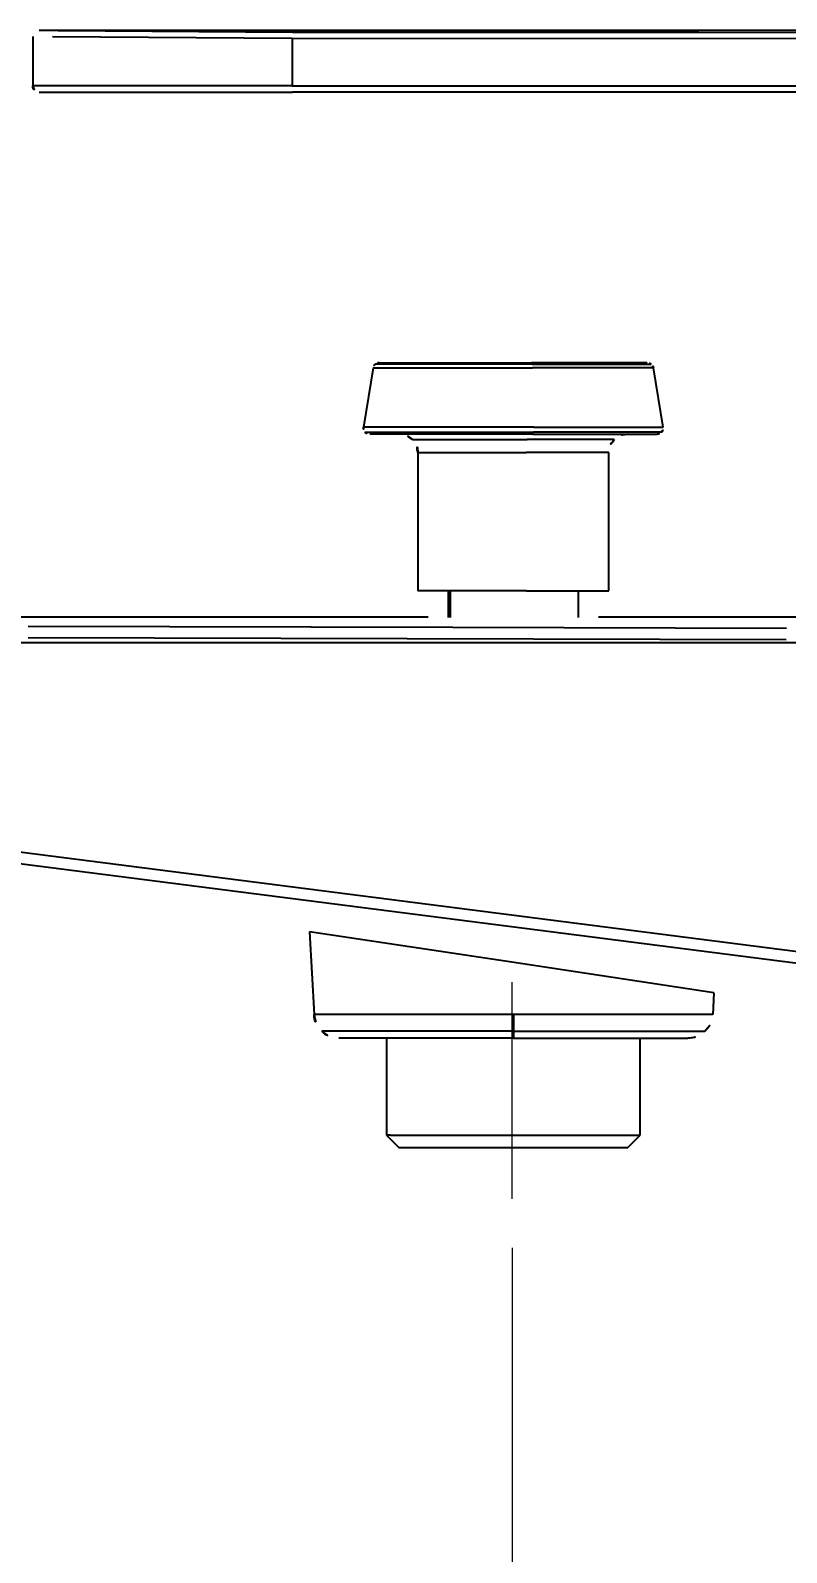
# Model space of a CAD drawing. Extents: x 0 to 16296672895, y -37409619871 to 0.
# Drawn here: x 16296672466.5 to 16296672527.8, y -37409617933.3 to -37409617809.8 of the extents above; entities that cross this region are included whole.
import ezdxf

# ---------------------------------------------------------------- set-up
doc = ezdxf.new("R2010")
doc.units = 0
doc.header["$LTSCALE"] = 10
doc.header["$MEASUREMENT"] = 0
doc.header["$PDMODE"] = 3
doc.header["$PDSIZE"] = -10
doc.linetypes.add('CENTER2', pattern=[28.575, 19.05, -3.175, 3.175, -3.175])
doc.layers.get('0').update_dxf_attribs({"linetype": 'CONTINUOUS'})
doc.layers.get('DEFPOINTS').update_dxf_attribs({"linetype": 'CONTINUOUS'})
doc.layers.add('1', color=7, linetype='CONTINUOUS')
doc.layers.add('Cneter', color=1, linetype='CENTER2', lineweight=13)
doc.styles.add('Daelim Dimension', font='NanumGothic_1.ttf')
doc.dimstyles.new('DEFAULT', dxfattribs={"dimscale": 2, "dimtxt": 2, "dimasz": 2, "dimexe": 0, "dimexo": 2, "dimgap": 1, "dimtad": 1, "dimdec": 1, "dimzin": 9, "dimdsep": 46, "dimtxsty": 'Daelim Dimension', "dimcen": 0.5, "dimclrd": 252, "dimclre": 252, "dimclrt": 3, "dimadec": 1, "dimazin": 0, "dimtfac": 1, "dimtdec": 1, "dimtix": 1, "dimtmove": 0, "dimatfit": 3, "dimfxl": 1, "dimtolj": 1, "dimtzin": 1, "dimlwd": 9, "dimlwe": 9, "dimarcsym": 0})

# ---------------------------------------------------------------- blocks, each defined once
blk = doc.blocks.new('*D56')
at = {"color": 5, "lineweight": 9, "ltscale": 0.5, "transparency": 16777216}
for p, q in [((16296672505.54988, -37409617908.62966), (16296672505.54988, -37409617957.39954)), ((16296672639.02091, -37409617949.43927), (16296672639.02091, -37409617957.39954)), ((16296672509.54988, -37409617957.39954), (16296672635.02091, -37409617957.39954))]:
    blk.add_line(p, q, dxfattribs=at)
at = {"color": 5, "ltscale": 0.5, "transparency": 16777216}
for points in [[(16296672509.54988, -37409617956.73288), (16296672509.54988, -37409617958.06621), (16296672505.54988, -37409617957.39954)], [(16296672635.02091, -37409617956.73288), (16296672635.02091, -37409617958.06621), (16296672639.02091, -37409617957.39954)]]:
    blk.add_solid(points, dxfattribs=at)
at = {"layer": 'DEFPOINTS', "color": 0, "ltscale": 0.5, "transparency": 16777216}
for p in [(16296672505.54988, -37409617904.62966), (16296672639.02091, -37409617945.43927), (16296672639.02091, -37409617957.39954)]:
    blk.add_point(p, dxfattribs=at)
at = {"color": 7, "ltscale": 0.5, "transparency": 16777216, "insert": (16296672572.28539, -37409617949.69854), "char_height": 10, "attachment_point": 5, "style": 'Daelim Dimension'}
blk.add_mtext('\\A1;133.5', dxfattribs=at)
blk = doc.blocks.new('*D57')
at = {"color": 5, "lineweight": 9, "ltscale": 0.5, "transparency": 16777216}
for p, q in [((16296672447.026899, -37409617886.38913), (16296672447.026899, -37409617973.191483)), ((16296672639.02091, -37409617953.43927), (16296672639.02091, -37409617973.191483)), ((16296672451.026899, -37409617973.191483), (16296672635.02091, -37409617973.191483))]:
    blk.add_line(p, q, dxfattribs=at)
at = {"color": 5, "ltscale": 0.5, "transparency": 16777216}
for points in [[(16296672451.026899, -37409617972.524818), (16296672451.026899, -37409617973.858147), (16296672447.026899, -37409617973.191483)], [(16296672635.02091, -37409617972.524818), (16296672635.02091, -37409617973.858147), (16296672639.02091, -37409617973.191483)]]:
    blk.add_solid(points, dxfattribs=at)
at = {"layer": 'DEFPOINTS', "color": 0, "ltscale": 0.5, "transparency": 16777216}
for p in [(16296672447.026899, -37409617882.38913), (16296672639.02091, -37409617949.43927), (16296672639.02091, -37409617973.191483)]:
    blk.add_point(p, dxfattribs=at)
at = {"color": 7, "ltscale": 0.5, "transparency": 16777216, "insert": (16296672543.023899, -37409617965.747993), "char_height": 10, "attachment_point": 5, "style": 'Daelim Dimension'}
blk.add_mtext('\\A1;192', dxfattribs=at)

msp = doc.modelspace()

# ---------------------------------------------------------------- linework, layer by layer
at = {"layer": '1', "color": 7, "linetype": 'Continuous'}
for p, q in [((16296672466.649639, -37409617810.311462), (16296672466.649639, -37409617814.323608)), ((16296672586.15024, -37409617809.823608), (16296672467.149611, -37409617809.823608)), ((16296672487.70323, -37409617810.490334), (16296672487.70323, -37409617814.323608)), ((16296672562.69137, -37409617810.51474), (16296672487.70323, -37409617810.490334)), ((16296672487.70323, -37409617814.323608), (16296672466.649639, -37409617814.323608)), ((16296672487.70323, -37409617814.323608), (16296672562.680719, -37409617814.323608)), ((16296672467.149521, -37409617814.823608), (16296672487.71312, -37409617814.823608)), ((16296672554.839781, -37409617814.823608), (16296672487.713131, -37409617814.823608)), ((16296672507.172091, -37409617836.907547), (16296672494.45092, -37409617836.907547)), ((16296672494.774639, -37409617836.788597), (16296672507.12809, -37409617836.788597)), ((16296672516.52511, -37409617836.788597), (16296672507.12809, -37409617836.788597)), ((16296672507.172091, -37409617836.907547), (16296672516.848829, -37409617836.907547)), ((16296672494.281219, -37409617837.207787), (16296672493.49501, -37409617842.00779)), ((16296672494.281219, -37409617837.207787), (16296672507.19516, -37409617837.207787)), ((16296672517.018539, -37409617837.207787), (16296672507.19516, -37409617837.207787)), ((16296672517.804741, -37409617842.00779), (16296672517.018539, -37409617837.207787)), ((16296672507.302019, -37409617842.00779), (16296672493.49501, -37409617842.00779)), ((16296672493.60738, -37409617842.412331), (16296672507.286751, -37409617842.412331)), ((16296672507.234961, -37409617842.588608), (16296672493.98844, -37409617842.588608)), ((16296672497.460541, -37409617843.027946), (16296672506.76301, -37409617843.027946)), ((16296672513.83922, -37409617843.027946), (16296672506.76301, -37409617843.027946)), ((16296672507.234961, -37409617842.588608), (16296672517.311319, -37409617842.588608)), ((16296672517.692381, -37409617842.412331), (16296672507.286751, -37409617842.412331)), ((16296672507.302019, -37409617842.00779), (16296672517.804741, -37409617842.00779)), ((16296672497.899879, -37409617844.088608), (16296672497.899879, -37409617855.288597)), ((16296672497.899879, -37409617844.088608), (16296672506.703291, -37409617844.088608)), ((16296672513.399879, -37409617844.088608), (16296672506.703291, -37409617844.088608)), ((16296672513.399879, -37409617855.288597), (16296672513.399879, -37409617844.088608)), ((16296672506.703291, -37409617855.288597), (16296672497.899879, -37409617855.288597)), ((16296672500.34988, -37409617855.288597), (16296672500.34988, -37409617857.466858)), ((16296672500.51325, -37409617855.288597), (16296672500.51325, -37409617857.469856)), ((16296672506.703291, -37409617855.288597), (16296672513.399879, -37409617855.288597)), ((16296672510.949881, -37409617857.467232), (16296672510.949881, -37409617855.288597)), ((16296672498.733669, -37409617857.431107), (16296672439.30056, -37409617857.431107)), ((16296672537.632231, -37409617857.431107), (16296672512.564619, -37409617857.431107)), ((16296672527.795389, -37409617859.271584), (16296672466.25738, -37409617859.122871)), ((16296672447.21718, -37409617859.490982), (16296672532.749411, -37409617859.490982)), ((16296672450.698851, -37409617874.571762), (16296672532.97299, -37409617885.11132)), ((16296672532.876841, -37409617886.073097), (16296672450.602699, -37409617875.533539)), ((16296672489.117201, -37409617882.963509), (16296672489.470051, -37409617889.696297)), ((16296672521.92189, -37409617887.937286), (16296672521.8297, -37409617889.696297)), ((16296672505.649879, -37409617889.696297), (16296672489.470051, -37409617889.696297)), ((16296672505.649879, -37409617889.696297), (16296672505.649879, -37409617891.04911)), ((16296672521.8297, -37409617889.696297), (16296672505.649879, -37409617889.696297)), ((16296672505.649879, -37409617891.04911), (16296672490.0937, -37409617891.04911)), ((16296672505.649879, -37409617891.04911), (16296672505.649879, -37409617891.601097)), ((16296672505.649879, -37409617891.04911), (16296672521.206051, -37409617891.04911)), ((16296672505.649879, -37409617891.601097), (16296672491.477301, -37409617891.601097)), ((16296672495.34988, -37409617891.601257), (16296672495.34988, -37409617899.488609)), ((16296672505.649879, -37409617891.601097), (16296672519.82246, -37409617891.601097)), ((16296672515.949881, -37409617899.488609), (16296672515.949881, -37409617891.601097)), ((16296672495.34988, -37409617899.488609), (16296672496.34988, -37409617900.488609)), ((16296672495.667379, -37409617899.488609), (16296672495.34988, -37409617899.488609)), ((16296672495.667379, -37409617899.488609), (16296672515.949881, -37409617899.488609)), ((16296672514.949881, -37409617900.488609), (16296672515.949881, -37409617899.488609)), ((16296672496.34988, -37409617900.488609), (16296672514.949881, -37409617900.488609))]:
    msp.add_line(p, q, dxfattribs=at)
for points in [[(16296672467.15567, -37409617809.823647, 0), (16296672466.76458, -37409617810.004677, 0), (16296672466.649679, -37409617810.328056, 0)], [(16296672487.70323, -37409617810.490334, 0), (16296672468.24456, -37409617810.347572, 0), (16296672466.75049, -37409617810.325272, 0), (16296672466.656, -37409617810.323799, 0), (16296672466.65012, -37409617810.3237, 0), (16296672466.649759, -37409617810.323692, 0), (16296672466.64974, -37409617810.323677, 0), (16296672466.64974, -37409617810.323677, 0), (16296672466.64974, -37409617810.323677, 0), (16296672466.64974, -37409617810.323677, 0)], [(16296672487.713369, -37409617809.990387, 0), (16296672468.70166, -37409617809.847359, 0), (16296672467.24762, -37409617809.825157, 0), (16296672467.15575, -37409617809.823708, 0), (16296672467.14999, -37409617809.823624, 0), (16296672467.14963, -37409617809.823608, 0), (16296672467.149611, -37409617809.823608, 0), (16296672467.149611, -37409617809.823608, 0)], [(16296672487.70323, -37409617810.490334, 0), (16296672487.709681, -37409617810.027573, 0), (16296672487.71155, -37409617809.999969, 0), (16296672487.713369, -37409617809.990387, 0)], [(16296672562.7068, -37409617810.014832, 0), (16296672520.71003, -37409617810.000931, 0), (16296672487.713369, -37409617809.990387, 0)], [(16296672487.70323, -37409617814.323608, 0), (16296672487.70323, -37409617814.339317, 0), (16296672487.703251, -37409617814.355011, 0), (16296672487.70327, -37409617814.370667, 0), (16296672487.70331, -37409617814.386292, 0), (16296672487.70335, -37409617814.401848, 0), (16296672487.7034, -37409617814.41732, 0), (16296672487.70347, -37409617814.432709, 0), (16296672487.703541, -37409617814.447983, 0), (16296672487.703621, -37409617814.463142, 0), (16296672487.703711, -37409617814.478157, 0), (16296672487.70381, -37409617814.493019, 0), (16296672487.70392, -37409617814.507721, 0), (16296672487.704041, -37409617814.522232, 0), (16296672487.70417, -37409617814.536552, 0), (16296672487.704309, -37409617814.550659, 0), (16296672487.704451, -37409617814.564537, 0), (16296672487.704611, -37409617814.578194, 0), (16296672487.704769, -37409617814.591583, 0), (16296672487.704941, -37409617814.604713, 0), (16296672487.70512, -37409617814.617569, 0), (16296672487.705311, -37409617814.630127, 0), (16296672487.7055, -37409617814.642403, 0), (16296672487.7057, -37409617814.654343, 0), (16296672487.70591, -37409617814.665947, 0), (16296672487.706129, -37409617814.677238, 0), (16296672487.70635, -37409617814.688171, 0), (16296672487.706579, -37409617814.698738, 0), (16296672487.70682, -37409617814.708939, 0), (16296672487.70706, -37409617814.718773, 0), (16296672487.70731, -37409617814.728203, 0), (16296672487.70756, -37409617814.737221, 0), (16296672487.707821, -37409617814.745842, 0), (16296672487.70809, -37409617814.754051, 0), (16296672487.708361, -37409617814.761833, 0), (16296672487.708639, -37409617814.76918, 0), (16296672487.70891, -37409617814.776077, 0), (16296672487.7092, -37409617814.782547, 0), (16296672487.70948, -37409617814.788559, 0), (16296672487.70978, -37409617814.794113, 0), (16296672487.71007, -37409617814.799187, 0), (16296672487.710369, -37409617814.803802, 0), (16296672487.71067, -37409617814.807953, 0), (16296672487.71097, -37409617814.811607, 0), (16296672487.711281, -37409617814.814789, 0), (16296672487.71158, -37409617814.817482, 0), (16296672487.711889, -37409617814.819687, 0), (16296672487.7122, -37409617814.821404, 0), (16296672487.712509, -37409617814.822632, 0), (16296672487.71282, -37409617814.823357, 0), (16296672487.713131, -37409617814.823608, 0)], [(16296672498.70834, -37409617857.431587, 0), (16296672498.708321, -37409617857.431587, 0), (16296672498.708321, -37409617857.431587, 0), (16296672498.708321, -37409617857.43158, 0), (16296672498.70834, -37409617857.43158, 0), (16296672498.70944, -37409617857.431587, 0), (16296672498.729959, -37409617857.431992, 0), (16296672499.072861, -37409617857.439987, 0), (16296672503.85392, -37409617857.51162, 0), (16296672511.649509, -37409617857.453117, 0)], [(16296672511.877939, -37409617857.44812, 0), (16296672511.601191, -37409617857.454224, 0), (16296672511.35537, -37409617857.459396, 0)], [(16296672511.649509, -37409617857.453117, 0), (16296672512.52961, -37409617857.433189, 0), (16296672512.5865, -37409617857.431702, 0), (16296672512.589491, -37409617857.43161, 0), (16296672512.59062, -37409617857.431557, 0)], [(16296672512.32275, -37409617857.437737, 0), (16296672512.187281, -37409617857.440964, 0), (16296672512.062201, -37409617857.443893, 0)], [(16296672466.25737, -37409617858.1735, 0), (16296672500.73658, -37409617858.25544, 0), (16296672527.827379, -37409617858.322823, 0)], [(16296672527.795401, -37409617859.270691, 0), (16296672527.808411, -37409617858.574158, 0), (16296672527.81831, -37409617858.388397, 0), (16296672527.822559, -37409617858.345688, 0), (16296672527.82692, -37409617858.322823, 0)], [(16296672527.795389, -37409617859.271584, 0), (16296672530.60504, -37409617859.269341, 0), (16296672532.81259, -37409617859.254143, 0)], [(16296672489.117201, -37409617882.963509, 0), (16296672488.844801, -37409617881.860283, 0), (16296672488.13031, -37409617880.886971, 0), (16296672487.342369, -37409617880.371277, 0), (16296672486.489429, -37409617880.130737, 0)], [(16296672521.92189, -37409617887.937286, 0), (16296672521.8421, -37409617887.925087, 0), (16296672520.66357, -37409617887.746262, 0), (16296672505.52051, -37409617885.447693, 0), (16296672490.37598, -37409617883.154099, 0), (16296672489.43557, -37409617883.011887, 0), (16296672489.117201, -37409617882.963509, 0)], [(16296672521.92189, -37409617887.937286, 0), (16296672522.09189, -37409617887.085114, 0), (16296672522.54307, -37409617886.258537, 0), (16296672523.253, -37409617885.59201, 0), (16296672524.28583, -37409617885.150177, 0), (16296672525.315861, -37409617885.104523, 0)]]:
    msp.add_polyline3d(points, dxfattribs=at)
for centre, radius, start, end in [((16296672467.149639, -37409617814.323608), 0.5, 180, 269.98655819), ((16296672494.774639, -37409617837.288597), 0.5, 130.3489823, 170.6981145), ((16296672494.774639, -37409617837.288597), 0.5, 90, 130.3489823), ((16296672516.52511, -37409617837.288597), 0.5, 49.6510177, 90), ((16296672516.52511, -37409617837.288597), 0.5, 9.3018855, 49.6510177), ((16296672493.98844, -37409617842.088608), 0.5, 170.6981145, 220.34881573), ((16296672493.98844, -37409617842.088608), 0.5, 220.34881573, 270), ((16296672496.399879, -37409617844.088608), 1.5, 45, 90), ((16296672496.399879, -37409617844.088608), 1.5, 0, 45), ((16296672514.899879, -37409617844.088608), 1.5, 135, 180), ((16296672514.899879, -37409617844.088608), 1.5, 90, 135), ((16296672517.311319, -37409617842.088608), 0.5, 270, 319.65118427), ((16296672517.311319, -37409617842.088608), 0.5, 319.65118427, 9.3018855), ((16296672491.477301, -37409617889.59111), 2.01, 183.00009947, 226.49992236), ((16296672519.82246, -37409617889.59111), 2.01, 313.50007764, 356.99990053), ((16296672491.477301, -37409617889.59111), 2.01, 226.49992236, 270), ((16296672519.82246, -37409617889.59111), 2.01, 270, 313.50007764)]:
    msp.add_arc(centre, radius, start, end, dxfattribs=at)
at = {"layer": 'Cneter', "lineweight": 5, "ltscale": 0.5}
msp.add_line((16296672505.549879, -37409617904.629662), (16296672505.549879, -37409617887.04847), dxfattribs=at)

# ---------------------------------------------------------------- dimensions: what is measured, and where the dimension line sits
at = {"color": 5, "ltscale": 0.5}
for base, p1, p2, picture, middle in [((16296672639.02091, -37409617973.191483), (16296672447.026899, -37409617882.38913), (16296672639.02091, -37409617949.43927), '*D57', (16296672543.023899, -37409617965.747993)), ((16296672639.02091, -37409617957.399544), (16296672505.549879, -37409617904.629662), (16296672639.02091, -37409617945.43927), '*D56', (16296672572.285391, -37409617949.69854))]:
    dim = msp.add_linear_dim(base=base, p1=p1, p2=p2, dimstyle='DEFAULT', override={"dimtxt": 5, "dimclrd": 5, "dimclre": 5, "dimclrt": 7}, dxfattribs=at)
    dim.commit()
    dim.dimension.update_dxf_attribs({"geometry": picture, "text_midpoint": middle})

doc.saveas('drawing.dxf')
